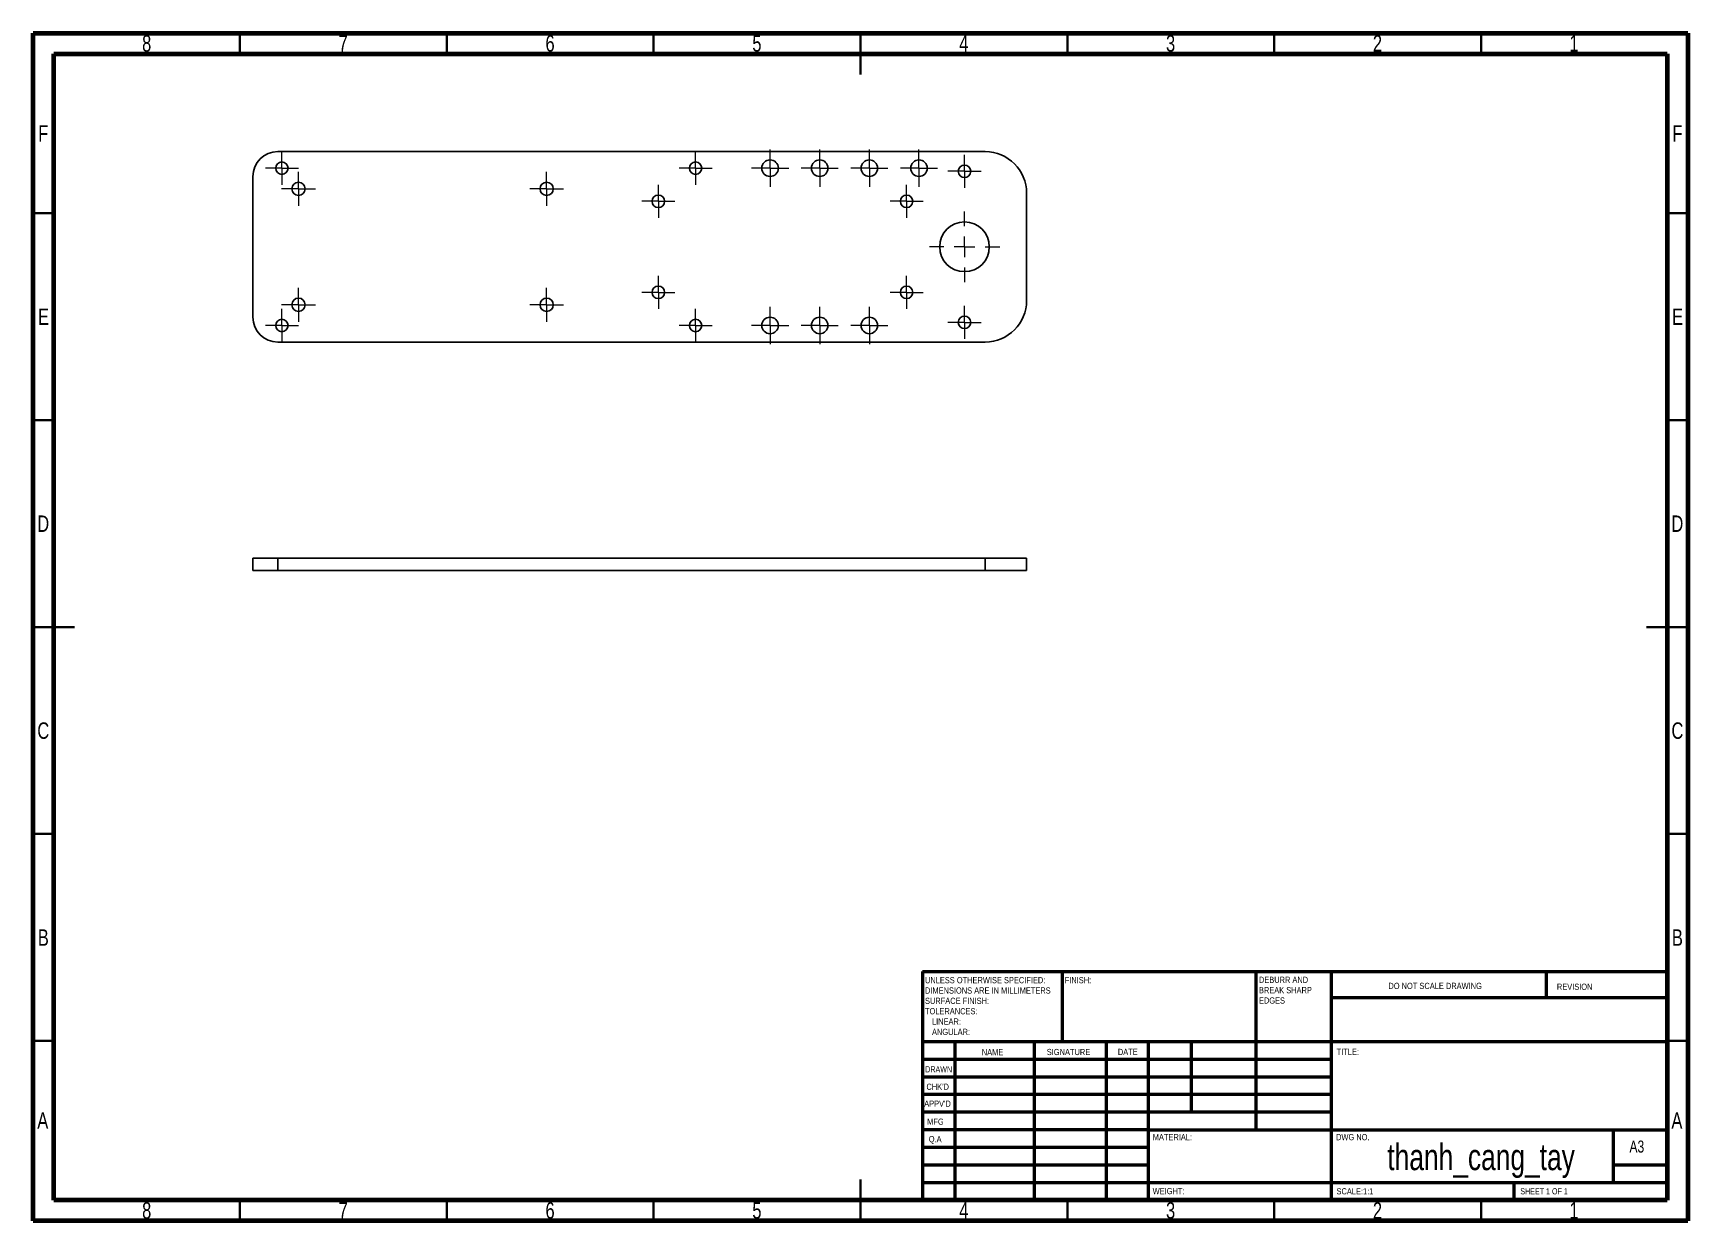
# Model space of a CAD drawing. Header units: millimetres. Extents: x 15 to 415, y 5 to 292.
import ezdxf

# ---------------------------------------------------------------- set-up
doc = ezdxf.new("R2010")
doc.units = ezdxf.units.MM
doc.styles.add('SLDTEXTSTYLE0', font='TXT', dxfattribs={"width": 0.75})
doc.styles.add('SLDTEXTSTYLE1', font='TXT', dxfattribs={"width": 0.686449})
doc.styles.add('SLDTEXTSTYLE2', font='TXT', dxfattribs={"width": 0.6875})

# ---------------------------------------------------------------- blocks, each defined once
blk = doc.blocks.new('SW_NOTE_0')
at = {"color": 0, "linetype": 'Continuous', "lineweight": 0, "char_height": 1.5, "attachment_point": 1, "style": 'SLDTEXTSTYLE0'}
for s, insert in [('UNLESS OTHERWISE SPECIFIED:', (0, 1.93)), ('SURFACE FINISH:', (0, -3.07)), ('DIMENSIONS ARE IN MILLIMETERS', (0, -0.57)), ('TOLERANCES:', (0, -5.57)), ('ANGULAR:', (1.69, -10.57)), ('LINEAR:', (1.69, -8.07))]:
    blk.add_mtext(s, dxfattribs=dict(at, insert=insert))
blk = doc.blocks.new('SW_NOTE_0_1')
at = {"color": 0, "linetype": 'Continuous', "lineweight": 0, "char_height": 1.5, "attachment_point": 1, "style": 'SLDTEXTSTYLE0'}
for s, insert in [('DEBURR AND', (0, 1.93)), ('BREAK SHARP', (0, -0.57)), ('EDGES', (0, -3.07))]:
    blk.add_mtext(s, dxfattribs=dict(at, insert=insert))
blk = doc.blocks.new('SW_CENTERMARKSYMBOL_0')
at = {"color": 0, "linetype": 'Continuous', "lineweight": 18}
for p, q in [((0, 2.5), (0, 4.1)), ((-2.5, 0), (-4.1, 0)), ((0, 0), (-2.5, 0)), ((0, 0), (0, 2.5)), ((0, 0), (0, -2.5)), ((0, 0), (2.5, 0)), ((2.5, 0), (4.1, 0)), ((0, -2.5), (0, -4.1))]:
    blk.add_line(p, q, dxfattribs=at)
blk = doc.blocks.new('SW_CENTERMARKSYMBOL_1')
at = {"color": 0, "linetype": 'Continuous', "lineweight": 18}
for p, q in [((0, 2.5), (0, 4.1)), ((-2.5, 0), (-4.1, 0)), ((0, 0), (-2.5, 0)), ((0, 0), (0, 2.5)), ((0, 0), (0, -2.5)), ((0, 0), (2.5, 0)), ((2.5, 0), (4.1, 0)), ((0, -2.5), (0, -4.1))]:
    blk.add_line(p, q, dxfattribs=at)
blk = doc.blocks.new('SW_CENTERMARKSYMBOL_2')
at = {"color": 0, "linetype": 'Continuous', "lineweight": 18}
for p, q in [((0, 2.5), (0, 4)), ((-2.5, 0), (-4, 0)), ((0, 0), (-2.5, 0)), ((0, 0), (0, 2.5)), ((0, 0), (0, -2.5)), ((0, 0), (2.5, 0)), ((2.5, 0), (4, 0)), ((0, -2.5), (0, -4))]:
    blk.add_line(p, q, dxfattribs=at)
blk = doc.blocks.new('SW_CENTERMARKSYMBOL_3')
at = {"color": 0, "linetype": 'Continuous', "lineweight": 18}
for p, q in [((0, 2.5), (0, 4.1)), ((-2.5, 0), (-4.1, 0)), ((0, 0), (-2.5, 0)), ((0, 0), (0, 2.5)), ((0, 0), (0, -2.5)), ((0, 0), (2.5, 0)), ((2.5, 0), (4.1, 0)), ((0, -2.5), (0, -4.1))]:
    blk.add_line(p, q, dxfattribs=at)
blk = doc.blocks.new('SW_CENTERMARKSYMBOL_4')
at = {"color": 0, "linetype": 'Continuous', "lineweight": 18}
for p, q in [((0, 2.5), (0, 4)), ((-2.5, 0), (-4, 0)), ((0, 0), (-2.5, 0)), ((0, 0), (0, 2.5)), ((0, 0), (0, -2.5)), ((0, 0), (2.5, 0)), ((2.5, 0), (4, 0)), ((0, -2.5), (0, -4))]:
    blk.add_line(p, q, dxfattribs=at)
blk = doc.blocks.new('SW_CENTERMARKSYMBOL_5')
at = {"color": 0, "linetype": 'Continuous', "lineweight": 18}
for p, q in [((0, 2.5), (0, 4.1)), ((-2.5, 0), (-4.1, 0)), ((0, 0), (-2.5, 0)), ((0, 0), (0, 2.5)), ((0, 0), (0, -2.5)), ((0, 0), (2.5, 0)), ((2.5, 0), (4.1, 0)), ((0, -2.5), (0, -4.1))]:
    blk.add_line(p, q, dxfattribs=at)
blk = doc.blocks.new('SW_CENTERMARKSYMBOL_6')
at = {"color": 0, "linetype": 'Continuous', "lineweight": 18}
for p, q in [((0, 2.5), (0, 4.5)), ((-2.5, 0), (-4.5, 0)), ((0, 0), (-2.5, 0)), ((0, 0), (0, 2.5)), ((0, 0), (0, -2.5)), ((0, 0), (2.5, 0)), ((2.5, 0), (4.5, 0)), ((0, -2.5), (0, -4.5))]:
    blk.add_line(p, q, dxfattribs=at)
blk = doc.blocks.new('SW_CENTERMARKSYMBOL_7')
at = {"color": 0, "linetype": 'Continuous', "lineweight": 18}
for p, q in [((0, 2.5), (0, 4.5)), ((-2.5, 0), (-4.5, 0)), ((0, 0), (-2.5, 0)), ((0, 0), (0, 2.5)), ((0, 0), (0, -2.5)), ((0, 0), (2.5, 0)), ((2.5, 0), (4.5, 0)), ((0, -2.5), (0, -4.5))]:
    blk.add_line(p, q, dxfattribs=at)
blk = doc.blocks.new('SW_CENTERMARKSYMBOL_8')
at = {"color": 0, "linetype": 'Continuous', "lineweight": 18}
for p, q in [((0, 2.5), (0, 4.5)), ((-2.5, 0), (-4.5, 0)), ((0, 0), (-2.5, 0)), ((0, 0), (0, 2.5)), ((0, 0), (0, -2.5)), ((0, 0), (2.5, 0)), ((2.5, 0), (4.5, 0)), ((0, -2.5), (0, -4.5))]:
    blk.add_line(p, q, dxfattribs=at)
blk = doc.blocks.new('SW_CENTERMARKSYMBOL_9')
at = {"color": 0, "linetype": 'Continuous', "lineweight": 18}
for p, q in [((0, 5), (0, 8.5)), ((-5, 0), (-8.5, 0)), ((0, 0), (-2.5, 0)), ((0, 0), (0, 2.5)), ((0, 0), (0, -2.5)), ((0, 0), (2.5, 0)), ((5, 0), (8.5, 0)), ((0, -5), (0, -8.5))]:
    blk.add_line(p, q, dxfattribs=at)
blk = doc.blocks.new('SW_CENTERMARKSYMBOL_10')
at = {"color": 0, "linetype": 'Continuous', "lineweight": 18}
for p, q in [((0, 2.5), (0, 4)), ((-2.5, 0), (-4, 0)), ((0, 0), (-2.5, 0)), ((0, 0), (0, 2.5)), ((0, 0), (0, -2.5)), ((0, 0), (2.5, 0)), ((2.5, 0), (4, 0)), ((0, -2.5), (0, -4))]:
    blk.add_line(p, q, dxfattribs=at)
blk = doc.blocks.new('SW_CENTERMARKSYMBOL_11')
at = {"color": 0, "linetype": 'Continuous', "lineweight": 18}
for p, q in [((0, 2.5), (0, 4)), ((-2.5, 0), (-4, 0)), ((0, 0), (-2.5, 0)), ((0, 0), (0, 2.5)), ((0, 0), (0, -2.5)), ((0, 0), (2.5, 0)), ((2.5, 0), (4, 0)), ((0, -2.5), (0, -4))]:
    blk.add_line(p, q, dxfattribs=at)
blk = doc.blocks.new('SW_CENTERMARKSYMBOL_12')
at = {"color": 0, "linetype": 'Continuous', "lineweight": 18}
for p, q in [((0, 2.5), (0, 4)), ((-2.5, 0), (-4, 0)), ((0, 0), (-2.5, 0)), ((0, 0), (0, 2.5)), ((0, 0), (0, -2.5)), ((0, 0), (2.5, 0)), ((2.5, 0), (4, 0)), ((0, -2.5), (0, -4))]:
    blk.add_line(p, q, dxfattribs=at)
blk = doc.blocks.new('SW_CENTERMARKSYMBOL_13')
at = {"color": 0, "linetype": 'Continuous', "lineweight": 18}
for p, q in [((0, 2.5), (0, 4.5)), ((-2.5, 0), (-4.5, 0)), ((0, 0), (-2.5, 0)), ((0, 0), (0, 2.5)), ((0, 0), (0, -2.5)), ((0, 0), (2.5, 0)), ((2.5, 0), (4.5, 0)), ((0, -2.5), (0, -4.5))]:
    blk.add_line(p, q, dxfattribs=at)
blk = doc.blocks.new('SW_CENTERMARKSYMBOL_14')
at = {"color": 0, "linetype": 'Continuous', "lineweight": 18}
for p, q in [((0, 2.5), (0, 4.5)), ((-2.5, 0), (-4.5, 0)), ((0, 0), (-2.5, 0)), ((0, 0), (0, 2.5)), ((0, 0), (0, -2.5)), ((0, 0), (2.5, 0)), ((2.5, 0), (4.5, 0)), ((0, -2.5), (0, -4.5))]:
    blk.add_line(p, q, dxfattribs=at)
blk = doc.blocks.new('SW_CENTERMARKSYMBOL_15')
at = {"color": 0, "linetype": 'Continuous', "lineweight": 18}
for p, q in [((0, 2.5), (0, 4.5)), ((-2.5, 0), (-4.5, 0)), ((0, 0), (-2.5, 0)), ((0, 0), (0, 2.5)), ((0, 0), (0, -2.5)), ((0, 0), (2.5, 0)), ((2.5, 0), (4.5, 0)), ((0, -2.5), (0, -4.5))]:
    blk.add_line(p, q, dxfattribs=at)
blk = doc.blocks.new('SW_CENTERMARKSYMBOL_16')
at = {"color": 0, "linetype": 'Continuous', "lineweight": 18}
for p, q in [((0, 2.5), (0, 4)), ((-2.5, 0), (-4, 0)), ((0, 0), (-2.5, 0)), ((0, 0), (0, 2.5)), ((0, 0), (0, -2.5)), ((0, 0), (2.5, 0)), ((2.5, 0), (4, 0)), ((0, -2.5), (0, -4))]:
    blk.add_line(p, q, dxfattribs=at)
blk = doc.blocks.new('SW_CENTERMARKSYMBOL_17')
at = {"color": 0, "linetype": 'Continuous', "lineweight": 18}
for p, q in [((-2.5, 0), (-4, 0)), ((0, 0), (-2.5, 0)), ((0, 2.5), (0, 4)), ((0, 0), (0, 2.5)), ((0, 0), (0, -2.5)), ((0, 0), (2.5, 0)), ((2.5, 0), (4, 0)), ((0, -2.5), (0, -4))]:
    blk.add_line(p, q, dxfattribs=at)
blk = doc.blocks.new('SW_CENTERMARKSYMBOL_18')
at = {"color": 0, "linetype": 'Continuous', "lineweight": 18}
for p, q in [((0, 2.5), (0, 4)), ((-2.5, 0), (-4, 0)), ((0, 0), (-2.5, 0)), ((0, 0), (0, 2.5)), ((0, 0), (0, -2.5)), ((0, 0), (2.5, 0)), ((2.5, 0), (4, 0)), ((0, -2.5), (0, -4))]:
    blk.add_line(p, q, dxfattribs=at)
blk = doc.blocks.new('SW_CENTERMARKSYMBOL_19')
at = {"color": 0, "linetype": 'Continuous', "lineweight": 18}
for p, q in [((0, 2.5), (0, 4.5)), ((-2.5, 0), (-4.5, 0)), ((0, 0), (-2.5, 0)), ((0, 0), (0, 2.5)), ((0, 0), (0, -2.5)), ((0, 0), (2.5, 0)), ((2.5, 0), (4.5, 0)), ((0, -2.5), (0, -4.5))]:
    blk.add_line(p, q, dxfattribs=at)
blk = doc.blocks.new('SW_CENTERMARKSYMBOL_20')
at = {"color": 0, "linetype": 'Continuous', "lineweight": 18}
for p, q in [((0, 2.5), (0, 4)), ((-2.5, 0), (-4, 0)), ((0, 0), (-2.5, 0)), ((0, 0), (0, 2.5)), ((0, 0), (0, -2.5)), ((0, 0), (2.5, 0)), ((2.5, 0), (4, 0)), ((0, -2.5), (0, -4))]:
    blk.add_line(p, q, dxfattribs=at)
blk = doc.blocks.new('SW_CENTERMARKSYMBOL_21')
at = {"color": 0, "linetype": 'Continuous', "lineweight": 18}
for p, q in [((0, 2.5), (0, 4)), ((-2.5, 0), (-4, 0)), ((0, 0), (-2.5, 0)), ((0, 0), (0, 2.5)), ((0, 0), (0, -2.5)), ((0, 0), (2.5, 0)), ((2.5, 0), (4, 0)), ((0, -2.5), (0, -4))]:
    blk.add_line(p, q, dxfattribs=at)

msp = doc.modelspace()

# ---------------------------------------------------------------- linework, layer by layer
at = {"color": 7, "linetype": 'Continuous', "lineweight": 70}
for p, q in [((15, 5), (15, 292)), ((15, 292), (415, 292)), ((415, 292), (415, 5)), ((20, 10), (20, 287)), ((20, 287), (410, 287)), ((410, 287), (410, 10)), ((410, 10), (20, 10)), ((415, 5), (15, 5))]:
    msp.add_line(p, q, dxfattribs=at)
at = {"color": 7, "linetype": 'Continuous', "lineweight": 35}
for p, q in [((65, 287), (65, 292)), ((115, 287), (115, 292)), ((165, 287), (165, 292)), ((215, 292), (215, 282)), ((215, 287), (215, 292)), ((265, 287), (265, 292)), ((315, 287), (315, 292)), ((365, 287), (365, 292)), ((20, 248.5), (15, 248.5)), ((410, 248.5), (415, 248.5)), ((20, 198.5), (15, 198.5)), ((410, 198.5), (415, 198.5)), ((15, 148.5), (25, 148.5)), ((20, 148.5), (15, 148.5)), ((415, 148.5), (405, 148.5)), ((410, 148.5), (415, 148.5)), ((20, 98.5), (15, 98.5)), ((410, 98.5), (415, 98.5)), ((20, 48.5), (15, 48.5)), ((410, 48.5), (415, 48.5)), ((215, 5), (215, 15)), ((65, 10), (65, 5)), ((115, 10), (115, 5)), ((165, 10), (165, 5)), ((215, 10), (215, 5)), ((265, 10), (265, 5)), ((315, 10), (315, 5)), ((365, 10), (365, 5))]:
    msp.add_line(p, q, dxfattribs=at)
at = {"color": 7, "linetype": 'Continuous', "lineweight": 25}
for p, q in [((245.14, 263.36), (74.14, 263.36)), ((68.14, 223.36), (68.14, 257.36)), ((255.14, 227.36), (255.14, 253.36)), ((245.14, 217.36), (74.14, 217.36)), ((68.14, 162.14), (68.14, 165.14)), ((68.14, 165.14), (74.14, 165.14)), ((74.14, 165.14), (74.14, 162.14)), ((245.14, 165.14), (74.14, 165.14)), ((245.14, 162.14), (245.14, 165.14)), ((245.14, 165.14), (255.14, 165.14)), ((255.14, 165.14), (255.14, 162.14)), ((74.14, 162.14), (68.14, 162.14)), ((245.14, 162.14), (74.14, 162.14)), ((255.14, 162.14), (245.14, 162.14))]:
    msp.add_line(p, q, dxfattribs=at)
at = {"color": 7, "linetype": 'Continuous', "lineweight": 50}
for p, q in [((230, 65.25), (410, 65.25)), ((230, 65.25), (230, 10)), ((263.8, 48.25), (263.8, 65.25)), ((310.6, 65.25), (310.6, 27)), ((328.8, 65.25), (328.8, 10)), ((380.8, 58.88), (380.8, 65.25)), ((410, 58.88), (328.8, 58.88)), ((410, 48.25), (230, 48.25)), ((237.8, 48.25), (237.8, 10)), ((256.99, 48.25), (256.99, 10)), ((274.4, 48.25), (274.4, 10)), ((284.6, 10), (284.6, 48.25)), ((295, 31.25), (295, 48.25)), ((328.8, 44), (230, 44)), ((328.8, 39.75), (230, 39.75)), ((328.8, 35.5), (230, 35.5)), ((328.8, 31.25), (230, 31.25)), ((284.6, 27), (230, 27)), ((284.6, 27), (410, 27)), ((397, 14.25), (397, 27)), ((284.6, 22.75), (230, 22.75)), ((284.6, 18.5), (230, 18.5)), ((410, 18.5), (397, 18.5)), ((230, 14.25), (410, 14.25)), ((373, 10), (373, 14.25))]:
    msp.add_line(p, q, dxfattribs=at)
at = {"color": 7, "linetype": 'Continuous', "lineweight": 25}
for centre, radius in [((75.14, 259.36), 1.5), ((175.14, 259.36), 1.5), ((193.14, 259.36), 2), ((205.14, 259.36), 2), ((217.14, 259.36), 2), ((229.14, 259.36), 2), ((240.14, 258.61), 1.5), ((79.14, 254.36), 1.6), ((139.14, 254.36), 1.6), ((166.14, 251.36), 1.5), ((226.14, 251.36), 1.5), ((240.14, 240.36), 6), ((166.14, 229.36), 1.5), ((226.14, 229.36), 1.5), ((79.14, 226.36), 1.6), ((139.14, 226.36), 1.6), ((75.14, 221.36), 1.5), ((175.14, 221.36), 1.5), ((193.14, 221.36), 2), ((205.14, 221.36), 2), ((217.14, 221.36), 2), ((240.14, 222.11), 1.5)]:
    msp.add_circle(centre, radius, dxfattribs=at)
for centre, radius, start, end in [((74.14, 257.36), 6, 90, 180), ((245.14, 253.36), 10, 0, 90), ((245.14, 227.36), 10, 270, 0), ((74.14, 223.36), 6, 180, 270)]:
    msp.add_arc(centre, radius, start, end, dxfattribs=at)

# ---------------------------------------------------------------- block references
at = {"color": 7, "linetype": 'Continuous', "lineweight": 0}
for name, p in [('SW_CENTERMARKSYMBOL_12', (75.14, 259.36)), ('SW_CENTERMARKSYMBOL_17', (175.14, 259.36)), ('SW_CENTERMARKSYMBOL_19', (193.14, 259.36)), ('SW_CENTERMARKSYMBOL_13', (205.14, 259.36)), ('SW_CENTERMARKSYMBOL_6', (217.14, 259.36)), ('SW_CENTERMARKSYMBOL_7', (229.14, 259.36)), ('SW_CENTERMARKSYMBOL_11', (240.14, 258.61)), ('SW_CENTERMARKSYMBOL_1', (79.14, 254.36)), ('SW_CENTERMARKSYMBOL_5', (139.14, 254.36)), ('SW_CENTERMARKSYMBOL_4', (166.14, 251.36)), ('SW_CENTERMARKSYMBOL_20', (226.14, 251.36)), ('SW_CENTERMARKSYMBOL_9', (240.14, 240.36)), ('SW_CENTERMARKSYMBOL_2', (166.14, 229.36)), ('SW_CENTERMARKSYMBOL_21', (226.14, 229.36)), ('SW_CENTERMARKSYMBOL_0', (79.14, 226.36)), ('SW_CENTERMARKSYMBOL_3', (139.14, 226.36)), ('SW_CENTERMARKSYMBOL_16', (75.14, 221.36)), ('SW_CENTERMARKSYMBOL_18', (175.14, 221.36)), ('SW_CENTERMARKSYMBOL_15', (193.14, 221.36)), ('SW_CENTERMARKSYMBOL_14', (205.14, 221.36)), ('SW_CENTERMARKSYMBOL_8', (217.14, 221.36)), ('SW_CENTERMARKSYMBOL_10', (240.14, 222.11)), ('SW_NOTE_0_1', (311.31, 62.07)), ('SW_NOTE_0', (230.59, 61.99))]:
    msp.add_blockref(name, p, dxfattribs=at)

# ---------------------------------------------------------------- texts
for s, insert, char_height, attachment_point, style in [('8', (42.46, 291.5), 3.97, 2, 'SLDTEXTSTYLE0'), ('7', (89.96, 291.5), 3.97, 2, 'SLDTEXTSTYLE0'), ('6', (139.96, 291.5), 3.97, 2, 'SLDTEXTSTYLE0'), ('5', (189.96, 291.5), 3.97, 2, 'SLDTEXTSTYLE0'), ('4', (239.96, 291.5), 3.97, 2, 'SLDTEXTSTYLE0'), ('3', (289.96, 291.5), 3.97, 2, 'SLDTEXTSTYLE0'), ('2', (339.96, 291.5), 3.97, 2, 'SLDTEXTSTYLE0'), ('1', (387.46, 291.5), 3.97, 2, 'SLDTEXTSTYLE0'), ('F', (17.46, 269.75), 3.97, 2, 'SLDTEXTSTYLE0'), ('F', (412.46, 269.75), 3.97, 2, 'SLDTEXTSTYLE0'), ('E', (17.51, 225.45), 3.97, 2, 'SLDTEXTSTYLE0'), ('E', (412.51, 225.45), 3.97, 2, 'SLDTEXTSTYLE0'), ('D', (17.45, 175.45), 3.97, 2, 'SLDTEXTSTYLE0'), ('D', (412.45, 175.45), 3.97, 2, 'SLDTEXTSTYLE0'), ('C', (17.46, 125.45), 3.97, 2, 'SLDTEXTSTYLE0'), ('C', (412.46, 125.45), 3.97, 2, 'SLDTEXTSTYLE0'), ('B', (17.47, 75.45), 3.97, 2, 'SLDTEXTSTYLE0'), ('B', (412.47, 75.45), 3.97, 2, 'SLDTEXTSTYLE0'), ('FINISH:', (264.37, 63.92), 1.5, 1, 'SLDTEXTSTYLE0'), ('DO NOT SCALE DRAWING', (342.61, 62.53), 1.5, 1, 'SLDTEXTSTYLE0'), ('REVISION', (383.33, 62.33), 1.5, 1, 'SLDTEXTSTYLE0'), ('NAME', (244.32, 46.5), 1.5, 1, 'SLDTEXTSTYLE0'), ('SIGNATURE', (260.03, 46.56), 1.5, 1, 'SLDTEXTSTYLE0'), ('DATE', (277.21, 46.58), 1.5, 1, 'SLDTEXTSTYLE0'), ('TITLE:', (330.09, 46.58), 1.5, 1, 'SLDTEXTSTYLE0'), ('DRAWN', (230.64, 42.38), 1.5, 1, 'SLDTEXTSTYLE1'), ("CHK'D", (230.94, 38.16), 1.5, 1, 'SLDTEXTSTYLE0'), ("APPV'D", (230.4, 34.07), 1.5, 1, 'SLDTEXTSTYLE0'), ('A', (17.34, 31.25), 3.97, 2, 'SLDTEXTSTYLE0'), ('MFG', (231.12, 29.72), 1.5, 1, 'SLDTEXTSTYLE0'), ('A', (412.34, 31.25), 3.97, 2, 'SLDTEXTSTYLE0'), ('Q.A', (231.51, 25.5), 1.5, 1, 'SLDTEXTSTYLE0'), ('MATERIAL:', (285.65, 25.99), 1.5, 1, 'SLDTEXTSTYLE0'), ('DWG NO.', (329.95, 25.99), 1.5, 1, 'SLDTEXTSTYLE0'), ('A3', (400.87, 24.41), 2.91, 1, 'SLDTEXTSTYLE0'), ('thanh_cang_tay', (365.01, 23.61), 6.35, 2, 'SLDTEXTSTYLE0'), ('WEIGHT:', (285.62, 12.95), 1.499, 1, 'SLDTEXTSTYLE0'), ('SCALE:1:1', (330.07, 12.9), 1.5, 1, 'SLDTEXTSTYLE0'), ('SHEET 1 OF 1', (374.48, 12.9), 1.5, 1, 'SLDTEXTSTYLE2'), ('8', (42.46, 9.5), 3.97, 2, 'SLDTEXTSTYLE0'), ('7', (89.96, 9.5), 3.97, 2, 'SLDTEXTSTYLE0'), ('6', (139.96, 9.5), 3.97, 2, 'SLDTEXTSTYLE0'), ('5', (189.96, 9.5), 3.97, 2, 'SLDTEXTSTYLE0'), ('4', (239.96, 9.5), 3.97, 2, 'SLDTEXTSTYLE0'), ('3', (289.96, 9.5), 3.97, 2, 'SLDTEXTSTYLE0'), ('2', (339.96, 9.5), 3.97, 2, 'SLDTEXTSTYLE0'), ('1', (387.46, 9.5), 3.97, 2, 'SLDTEXTSTYLE0')]:
    msp.add_mtext(s, dxfattribs=dict(at, insert=insert, char_height=char_height, attachment_point=attachment_point, style=style))

doc.saveas('drawing.dxf')
